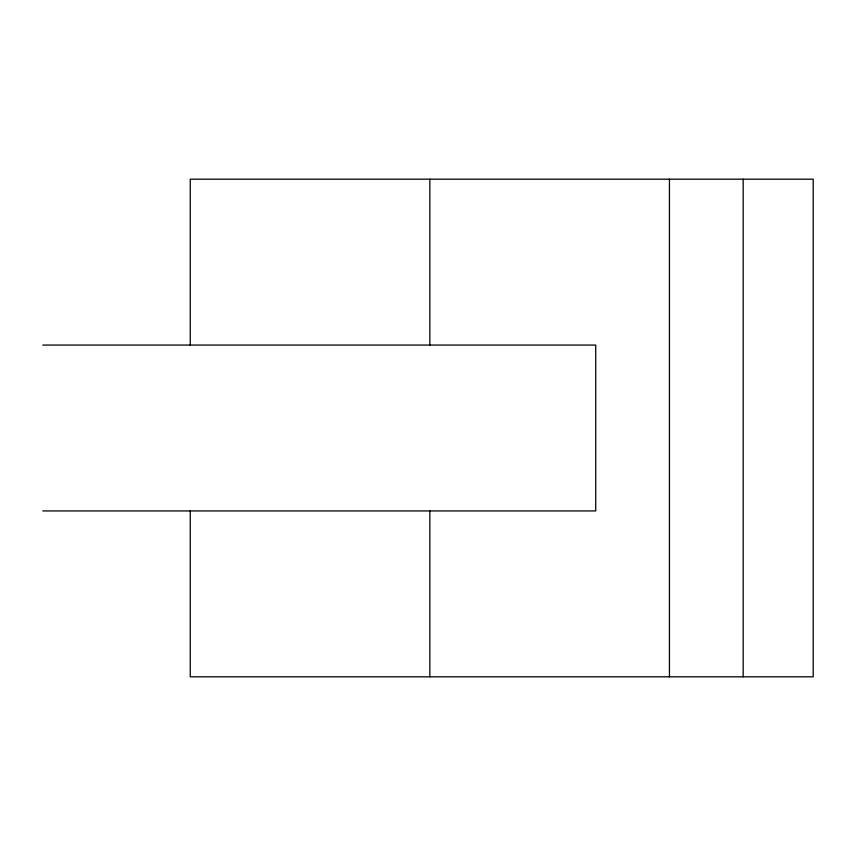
<?xml version="1.0" encoding="UTF-8"?>
<svg xmlns="http://www.w3.org/2000/svg" width="856" height="856" viewBox="0 0 856 856"><rect width="100%" height="100%" fill="white"/><g stroke="black" fill="none" stroke-linecap="round" stroke-linejoin="round"><path stroke-width="1.28" d="M42.8 345.064L595.723 345.064L595.723 510.936L42.8 510.936M743.168 179.182L743.168 676.818M669.446 179.182L669.446 676.818M429.84 179.182L429.84 345.064M429.84 510.936L429.84 676.818M190.246 345.064L190.246 179.182L813.2 179.182L813.2 676.818L190.246 676.818L190.246 510.936"/></g></svg>
